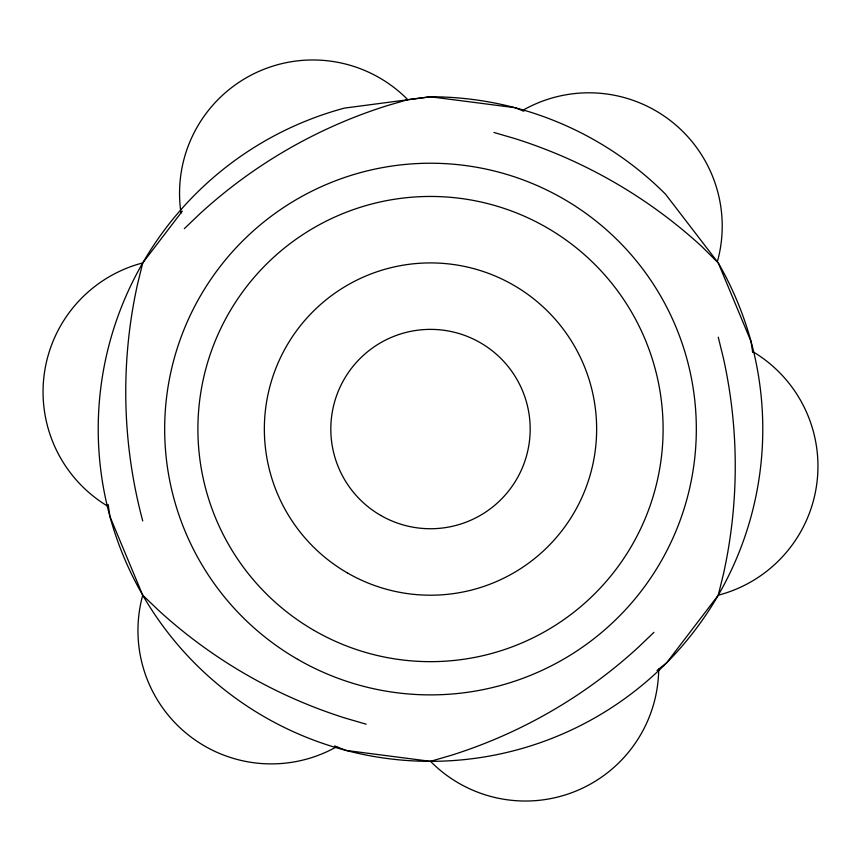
<?xml version="1.0" encoding="UTF-8"?>
<svg xmlns="http://www.w3.org/2000/svg" width="861" height="861" viewBox="0 0 861 861"><rect width="100%" height="100%" fill="white"/><g stroke="black" fill="none" stroke-linecap="round" stroke-linejoin="round"><path stroke-width="1.29" d="M182.317 211.149L142.732 262.917L137.566 284.044A498.422 498.422 0 0 0 142.732 520.916M657.018 670.493L666.618 662.852L718.268 595.199L723.434 574.072A498.422 498.422 0 0 0 723.434 358.316L718.268 337.2M184.329 228.66L200.043 213.625A498.422 498.422 0 0 1 386.89 105.742L407.77 99.661L430.5 96.776L514.91 107.679L523.875 111.155M653.94 632.34L638.227 647.375A498.422 498.422 0 0 1 451.379 755.258L430.5 761.339L346.09 750.437L334.671 745.949M716.438 260.528L665.456 194.102A332.281 332.281 0 0 0 430.5 96.776L344.497 108.099A332.281 332.281 0 0 0 118.258 542.699A332.281 332.281 0 0 0 570.929 730.203A332.281 332.281 0 0 0 718.268 262.917L701.726 246.45A498.422 498.422 0 0 0 514.878 138.578L493.999 132.486M366.173 724.198L345.293 718.117A498.422 498.422 0 0 1 158.446 610.234L142.732 595.199L109.971 516.654L108.152 504.514M143.561 596.619L142.732 595.199A133.315 133.315 0 0 0 336.726 746.713M718.268 262.917L751.029 341.462L752.675 352.289M752.482 351.439A133.315 133.315 0 0 1 718.268 595.199M658.708 669.094A133.315 133.315 0 0 1 430.5 761.339M522.293 110.638A133.315 133.315 0 0 1 717.439 261.486M181.025 213.065A133.315 133.315 0 0 1 407.77 99.661M108.518 506.677A133.315 133.315 0 0 1 142.732 262.917M297.583 659.268A265.823 265.823 0 0 0 696.323 429.058A265.823 265.823 0 0 0 297.583 198.848A265.823 265.823 0 0 0 297.583 659.268M314.2 630.489A232.599 232.599 0 0 0 663.099 429.058A232.599 232.599 0 0 0 314.2 227.616A232.599 232.599 0 0 0 314.2 630.489M380.659 515.384A99.682 99.682 0 0 0 530.182 429.058A99.682 99.682 0 0 0 380.659 342.732A99.682 99.682 0 0 0 380.659 515.384M347.424 572.942A166.141 166.141 0 0 0 596.641 429.058A166.141 166.141 0 0 0 347.424 285.174A166.141 166.141 0 0 0 347.424 572.942"/></g></svg>
